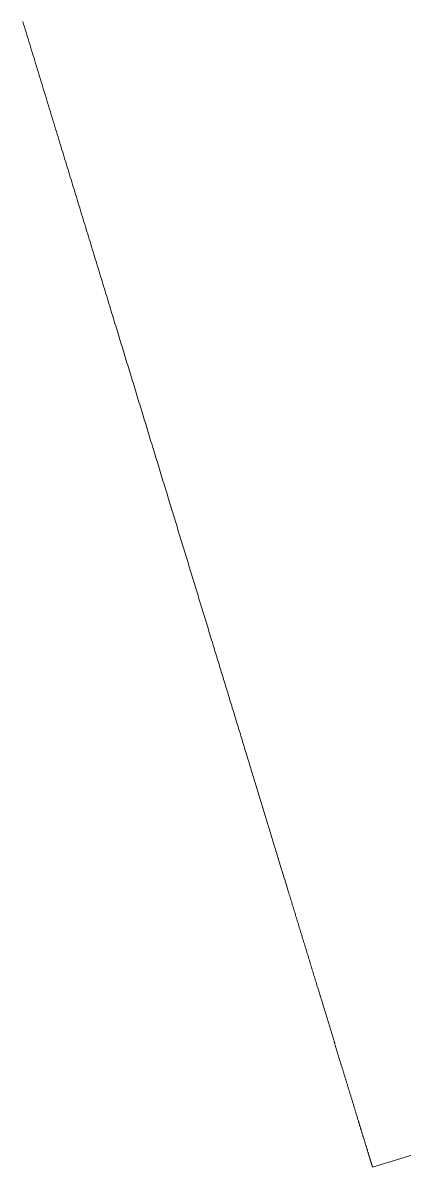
# Model space of a CAD drawing. Header units: millimetres. Extents: x 27525 to 1347740, y 16401 to 59429.
# Drawn here: x 648577.3 to 648597.5, y 35912.6 to 35973.2 of the extents above; entities that cross this region are included whole.
import ezdxf

# ---------------------------------------------------------------- set-up
doc = ezdxf.new("R2010")
doc.units = ezdxf.units.MM
doc.layers.add('Mobiliário', color=151, linetype='Continuous', lineweight=9, plot=False)

msp = doc.modelspace()

# ---------------------------------------------------------------- linework, layer by layer
at = {"layer": 'Mobiliário'}
for p, q in [((648595.848, 35912.636), (649373.54, 36150.282)), ((648577.324, 35973.256), (648577.367, 35973.117)), ((648577.367, 35973.117), (648577.409, 35972.978)), ((648577.409, 35972.978), (648577.451, 35972.84)), ((648577.451, 35972.84), (648577.494, 35972.701)), ((648577.494, 35972.701), (648577.536, 35972.562)), ((648577.536, 35972.562), (648577.578, 35972.423)), ((648577.578, 35972.423), (648577.621, 35972.285)), ((648577.621, 35972.285), (648577.663, 35972.146)), ((648577.663, 35972.146), (648577.706, 35972.007)), ((648577.706, 35972.007), (648577.748, 35971.869)), ((648577.748, 35971.869), (648577.79, 35971.73)), ((648577.79, 35971.73), (648577.833, 35971.591)), ((648577.833, 35971.591), (648577.875, 35971.452)), ((648577.875, 35971.452), (648577.918, 35971.314)), ((648577.918, 35971.314), (648577.96, 35971.175)), ((648577.96, 35971.175), (648578.002, 35971.036)), ((648578.002, 35971.036), (648578.045, 35970.898)), ((648578.045, 35970.898), (648578.087, 35970.759)), ((648578.087, 35970.759), (648578.13, 35970.62)), ((648578.13, 35970.62), (648578.172, 35970.481)), ((648578.172, 35970.481), (648578.214, 35970.343)), ((648578.214, 35970.343), (648578.257, 35970.204)), ((648578.257, 35970.204), (648578.299, 35970.065)), ((648578.299, 35970.065), (648578.341, 35969.927)), ((648578.341, 35969.927), (648578.384, 35969.788)), ((648578.384, 35969.788), (648578.426, 35969.649)), ((648578.426, 35969.649), (648578.469, 35969.51)), ((648578.469, 35969.51), (648578.511, 35969.372)), ((648578.511, 35969.372), (648578.553, 35969.233)), ((648578.553, 35969.233), (648578.596, 35969.094)), ((648578.596, 35969.094), (648578.638, 35968.956)), ((648578.638, 35968.956), (648578.681, 35968.817)), ((648578.681, 35968.817), (648578.723, 35968.678)), ((648578.723, 35968.678), (648578.765, 35968.539)), ((648578.765, 35968.539), (648578.808, 35968.401)), ((648578.808, 35968.401), (648578.85, 35968.262)), ((648578.85, 35968.262), (648578.893, 35968.123)), ((648578.893, 35968.123), (648578.935, 35967.985)), ((648578.935, 35967.985), (648578.977, 35967.846)), ((648578.977, 35967.846), (648579.02, 35967.707)), ((648579.02, 35967.707), (648579.062, 35967.568)), ((648579.062, 35967.568), (648579.104, 35967.43)), ((648579.104, 35967.43), (648579.147, 35967.291)), ((648579.147, 35967.291), (648579.189, 35967.152)), ((648579.189, 35967.152), (648579.232, 35967.014)), ((648579.232, 35967.014), (648579.274, 35966.875)), ((648579.274, 35966.875), (648579.316, 35966.738)), ((648579.316, 35966.738), (648579.356, 35966.607)), ((648579.356, 35966.607), (648579.396, 35966.475)), ((648579.396, 35966.475), (648579.436, 35966.344)), ((648579.436, 35966.344), (648579.476, 35966.213)), ((648579.476, 35966.213), (648579.517, 35966.081)), ((648579.517, 35966.081), (648579.557, 35965.95)), ((648579.557, 35965.95), (648579.597, 35965.818)), ((648579.597, 35965.818), (648579.637, 35965.687)), ((648579.637, 35965.687), (648579.677, 35965.556)), ((648579.677, 35965.556), (648579.717, 35965.424)), ((648579.717, 35965.424), (648579.757, 35965.293)), ((648579.757, 35965.293), (648579.798, 35965.161)), ((648579.798, 35965.161), (648579.838, 35965.03)), ((648579.838, 35965.03), (648579.878, 35964.899)), ((648579.878, 35964.899), (648579.918, 35964.767)), ((648579.918, 35964.767), (648579.958, 35964.636)), ((648579.958, 35964.636), (648579.998, 35964.504)), ((648579.998, 35964.504), (648580.039, 35964.373)), ((648580.039, 35964.373), (648580.079, 35964.241)), ((648580.079, 35964.241), (648580.119, 35964.11)), ((648580.119, 35964.11), (648580.159, 35963.979)), ((648580.159, 35963.979), (648580.199, 35963.847)), ((648580.199, 35963.847), (648580.239, 35963.716)), ((648580.239, 35963.716), (648580.279, 35963.584)), ((648580.279, 35963.584), (648580.32, 35963.453)), ((648580.32, 35963.453), (648580.36, 35963.322)), ((648580.36, 35963.322), (648580.4, 35963.19)), ((648580.4, 35963.19), (648580.44, 35963.059)), ((648580.44, 35963.059), (648580.48, 35962.927)), ((648580.48, 35962.927), (648580.52, 35962.796)), ((648580.52, 35962.796), (648580.561, 35962.665)), ((648580.561, 35962.665), (648580.601, 35962.533)), ((648580.601, 35962.533), (648580.641, 35962.402)), ((648580.641, 35962.402), (648580.681, 35962.27)), ((648580.681, 35962.27), (648580.721, 35962.139)), ((648580.721, 35962.139), (648580.761, 35962.008)), ((648580.761, 35962.008), (648580.802, 35961.876)), ((648580.802, 35961.876), (648580.842, 35961.745)), ((648580.842, 35961.745), (648580.882, 35961.613)), ((648580.882, 35961.613), (648580.922, 35961.482)), ((648580.922, 35961.482), (648580.962, 35961.35)), ((648580.962, 35961.35), (648581.002, 35961.219)), ((648581.002, 35961.219), (648581.042, 35961.088)), ((648581.042, 35961.088), (648581.083, 35960.956)), ((648581.083, 35960.956), (648581.123, 35960.825)), ((648581.123, 35960.825), (648581.163, 35960.693)), ((648581.163, 35960.693), (648581.203, 35960.562)), ((648581.203, 35960.562), (648581.243, 35960.431)), ((648581.243, 35960.431), (648581.283, 35960.299)), ((648581.283, 35960.299), (648581.324, 35960.168)), ((648581.324, 35960.168), (648581.364, 35960.036)), ((648581.364, 35960.036), (648581.404, 35959.905)), ((648581.404, 35959.905), (648581.444, 35959.774)), ((648581.444, 35959.774), (648581.484, 35959.642)), ((648581.484, 35959.642), (648581.524, 35959.511)), ((648581.524, 35959.511), (648581.564, 35959.379)), ((648581.564, 35959.379), (648581.605, 35959.248)), ((648581.605, 35959.248), (648581.645, 35959.117)), ((648581.645, 35959.117), (648581.685, 35958.985)), ((648581.685, 35958.985), (648581.725, 35958.854)), ((648581.725, 35958.854), (648581.765, 35958.722)), ((648581.765, 35958.722), (648581.805, 35958.591)), ((648581.805, 35958.591), (648581.846, 35958.459)), ((648581.846, 35958.459), (648581.886, 35958.328)), ((648581.886, 35958.328), (648581.926, 35958.197)), ((648581.926, 35958.197), (648581.966, 35958.065)), ((648581.966, 35958.065), (648582.006, 35957.934)), ((648582.006, 35957.934), (648582.046, 35957.802)), ((648582.046, 35957.802), (648582.087, 35957.671)), ((648582.087, 35957.671), (648582.127, 35957.54)), ((648582.127, 35957.54), (648582.167, 35957.408)), ((648582.167, 35957.408), (648582.205, 35957.284)), ((648582.205, 35957.284), (648582.242, 35957.162)), ((648582.242, 35957.162), (648582.279, 35957.04)), ((648582.279, 35957.04), (648582.317, 35956.917)), ((648582.317, 35956.917), (648582.354, 35956.795)), ((648582.354, 35956.795), (648582.392, 35956.672)), ((648582.392, 35956.672), (648582.429, 35956.55)), ((648582.429, 35956.55), (648582.467, 35956.427)), ((648582.467, 35956.427), (648582.504, 35956.305)), ((648582.504, 35956.305), (648582.541, 35956.182)), ((648582.541, 35956.182), (648582.579, 35956.06)), ((648582.579, 35956.06), (648582.616, 35955.938)), ((648582.616, 35955.938), (648582.654, 35955.815)), ((648582.654, 35955.815), (648582.691, 35955.693)), ((648582.691, 35955.693), (648582.728, 35955.57)), ((648582.728, 35955.57), (648582.766, 35955.448)), ((648582.766, 35955.448), (648582.803, 35955.325)), ((648582.803, 35955.325), (648582.841, 35955.203)), ((648582.841, 35955.203), (648582.878, 35955.08)), ((648582.878, 35955.08), (648582.916, 35954.958)), ((648582.916, 35954.958), (648582.953, 35954.835)), ((648582.953, 35954.835), (648582.99, 35954.713)), ((648582.99, 35954.713), (648583.028, 35954.591)), ((648583.028, 35954.591), (648583.065, 35954.468)), ((648583.065, 35954.468), (648583.103, 35954.346)), ((648583.103, 35954.346), (648583.14, 35954.223)), ((648583.14, 35954.223), (648583.178, 35954.101)), ((648583.178, 35954.101), (648583.215, 35953.978)), ((648583.215, 35953.978), (648583.252, 35953.856)), ((648583.252, 35953.856), (648583.29, 35953.733)), ((648583.29, 35953.733), (648583.327, 35953.611)), ((648583.327, 35953.611), (648583.365, 35953.488)), ((648583.365, 35953.488), (648583.402, 35953.366)), ((648583.402, 35953.366), (648583.439, 35953.244)), ((648583.439, 35953.244), (648583.477, 35953.121)), ((648583.477, 35953.121), (648583.514, 35952.999)), ((648583.514, 35952.999), (648583.552, 35952.876)), ((648583.552, 35952.876), (648583.589, 35952.754)), ((648583.589, 35952.754), (648583.627, 35952.631)), ((648583.627, 35952.631), (648583.664, 35952.509)), ((648583.664, 35952.509), (648583.701, 35952.386)), ((648583.701, 35952.386), (648583.739, 35952.264)), ((648583.739, 35952.264), (648583.776, 35952.142)), ((648583.776, 35952.142), (648583.814, 35952.019)), ((648583.814, 35952.019), (648583.851, 35951.897)), ((648583.851, 35951.897), (648583.888, 35951.774)), ((648583.888, 35951.774), (648583.926, 35951.652)), ((648583.926, 35951.652), (648583.963, 35951.529)), ((648583.963, 35951.529), (648584.001, 35951.407)), ((648584.001, 35951.407), (648584.038, 35951.284)), ((648584.038, 35951.284), (648584.076, 35951.162)), ((648584.076, 35951.162), (648584.113, 35951.039)), ((648584.113, 35951.039), (648584.15, 35950.917)), ((648584.15, 35950.917), (648584.188, 35950.795)), ((648584.188, 35950.795), (648584.225, 35950.672)), ((648584.225, 35950.672), (648584.263, 35950.55)), ((648584.263, 35950.55), (648584.3, 35950.427)), ((648584.3, 35950.427), (648584.337, 35950.305)), ((648584.337, 35950.305), (648584.375, 35950.182)), ((648584.375, 35950.182), (648584.412, 35950.06)), ((648584.412, 35950.06), (648584.45, 35949.937)), ((648584.45, 35949.937), (648584.487, 35949.815)), ((648584.487, 35949.815), (648584.525, 35949.692)), ((648584.525, 35949.692), (648584.562, 35949.57)), ((648584.562, 35949.57), (648584.599, 35949.448)), ((648584.599, 35949.448), (648584.637, 35949.325)), ((648584.637, 35949.325), (648584.674, 35949.203)), ((648584.674, 35949.203), (648584.712, 35949.08)), ((648584.712, 35949.08), (648584.749, 35948.958)), ((648584.749, 35948.958), (648584.787, 35948.835)), ((648584.787, 35948.835), (648584.824, 35948.713)), ((648584.824, 35948.713), (648584.86, 35948.595)), ((648584.86, 35948.595), (648584.894, 35948.483)), ((648584.894, 35948.483), (648584.928, 35948.371)), ((648584.928, 35948.371), (648584.963, 35948.259)), ((648584.963, 35948.259), (648584.997, 35948.147)), ((648584.997, 35948.147), (648585.031, 35948.035)), ((648585.031, 35948.035), (648585.065, 35947.923)), ((648585.065, 35947.923), (648585.099, 35947.811)), ((648585.099, 35947.811), (648585.134, 35947.699)), ((648585.134, 35947.699), (648585.168, 35947.587)), ((648585.168, 35947.587), (648585.202, 35947.475)), ((648585.202, 35947.475), (648585.236, 35947.363)), ((648585.236, 35947.363), (648585.27, 35947.251)), ((648585.27, 35947.251), (648585.305, 35947.14)), ((648585.305, 35947.14), (648585.339, 35947.028)), ((648585.339, 35947.028), (648585.373, 35946.916)), ((648585.373, 35946.916), (648585.407, 35946.804)), ((648585.407, 35946.804), (648585.442, 35946.692)), ((648585.442, 35946.692), (648585.476, 35946.58)), ((648585.476, 35946.58), (648585.51, 35946.468)), ((648585.51, 35946.468), (648585.544, 35946.356)), ((648585.544, 35946.356), (648585.578, 35946.244)), ((648585.578, 35946.244), (648585.613, 35946.132)), ((648585.613, 35946.132), (648585.647, 35946.02)), ((648585.647, 35946.02), (648585.681, 35945.908)), ((648585.681, 35945.908), (648585.715, 35945.796)), ((648585.715, 35945.796), (648585.749, 35945.684)), ((648585.749, 35945.684), (648585.784, 35945.572)), ((648585.784, 35945.572), (648585.818, 35945.46)), ((648585.818, 35945.46), (648585.852, 35945.348)), ((648585.852, 35945.348), (648585.886, 35945.236)), ((648585.886, 35945.236), (648585.92, 35945.124)), ((648585.92, 35945.124), (648585.955, 35945.012)), ((648585.955, 35945.012), (648585.989, 35944.9)), ((648585.989, 35944.9), (648586.023, 35944.789)), ((648586.023, 35944.789), (648586.057, 35944.677)), ((648586.057, 35944.677), (648586.092, 35944.565)), ((648586.092, 35944.565), (648586.126, 35944.453)), ((648586.126, 35944.453), (648586.16, 35944.341)), ((648586.16, 35944.341), (648586.194, 35944.229)), ((648586.194, 35944.229), (648586.228, 35944.117)), ((648586.228, 35944.117), (648586.263, 35944.005)), ((648586.263, 35944.005), (648586.297, 35943.893)), ((648586.297, 35943.893), (648586.331, 35943.781)), ((648586.331, 35943.781), (648586.365, 35943.669)), ((648586.365, 35943.669), (648586.399, 35943.557)), ((648586.399, 35943.557), (648586.434, 35943.445)), ((648586.434, 35943.445), (648586.468, 35943.333)), ((648586.468, 35943.333), (648586.502, 35943.221)), ((648586.502, 35943.221), (648586.536, 35943.109)), ((648586.536, 35943.109), (648586.57, 35942.997)), ((648586.57, 35942.997), (648586.605, 35942.885)), ((648586.605, 35942.885), (648586.639, 35942.773)), ((648586.639, 35942.773), (648586.673, 35942.661)), ((648586.673, 35942.661), (648586.707, 35942.549)), ((648586.707, 35942.549), (648586.742, 35942.437)), ((648586.742, 35942.437), (648586.776, 35942.326)), ((648586.776, 35942.326), (648586.81, 35942.214)), ((648586.81, 35942.214), (648586.844, 35942.102)), ((648586.844, 35942.102), (648586.878, 35941.99)), ((648586.878, 35941.99), (648586.913, 35941.878)), ((648586.913, 35941.878), (648586.947, 35941.766)), ((648586.947, 35941.766), (648586.981, 35941.654)), ((648586.981, 35941.654), (648587.015, 35941.542)), ((648587.015, 35941.542), (648587.049, 35941.43)), ((648587.049, 35941.43), (648587.084, 35941.318)), ((648587.084, 35941.318), (648587.118, 35941.206)), ((648587.118, 35941.206), (648587.152, 35941.094)), ((648587.152, 35941.094), (648587.186, 35940.982)), ((648587.186, 35940.982), (648587.221, 35940.87)), ((648587.221, 35940.87), (648587.255, 35940.758)), ((648587.255, 35940.758), (648587.289, 35940.646)), ((648587.289, 35940.646), (648587.319, 35940.546)), ((648587.319, 35940.546), (648587.35, 35940.446)), ((648587.35, 35940.446), (648587.381, 35940.346)), ((648587.381, 35940.346), (648587.411, 35940.246)), ((648587.411, 35940.246), (648587.442, 35940.146)), ((648587.442, 35940.146), (648587.472, 35940.046)), ((648587.472, 35940.046), (648587.503, 35939.946)), ((648587.503, 35939.946), (648587.534, 35939.846)), ((648587.534, 35939.846), (648587.564, 35939.746)), ((648587.564, 35939.746), (648587.595, 35939.646)), ((648587.595, 35939.646), (648587.625, 35939.546)), ((648587.625, 35939.546), (648587.656, 35939.446)), ((648587.656, 35939.446), (648587.686, 35939.346)), ((648587.686, 35939.346), (648587.717, 35939.246)), ((648587.717, 35939.246), (648587.748, 35939.146)), ((648587.748, 35939.146), (648587.778, 35939.045)), ((648587.778, 35939.045), (648587.809, 35938.945)), ((648587.809, 35938.945), (648587.839, 35938.845)), ((648587.839, 35938.845), (648587.87, 35938.745)), ((648587.87, 35938.745), (648587.9, 35938.645)), ((648587.9, 35938.645), (648587.931, 35938.545)), ((648587.931, 35938.545), (648587.962, 35938.445)), ((648587.962, 35938.445), (648587.992, 35938.345)), ((648587.992, 35938.345), (648588.023, 35938.245)), ((648588.023, 35938.245), (648588.053, 35938.145)), ((648588.053, 35938.145), (648588.084, 35938.045)), ((648588.084, 35938.045), (648588.114, 35937.945)), ((648588.114, 35937.945), (648588.145, 35937.845)), ((648588.145, 35937.845), (648588.176, 35937.745)), ((648588.176, 35937.745), (648588.206, 35937.645)), ((648588.206, 35937.645), (648588.237, 35937.545)), ((648588.237, 35937.545), (648588.267, 35937.445)), ((648588.267, 35937.445), (648588.298, 35937.345)), ((648588.298, 35937.345), (648588.328, 35937.245)), ((648588.328, 35937.245), (648588.359, 35937.145)), ((648588.359, 35937.145), (648588.39, 35937.045)), ((648588.39, 35937.045), (648588.42, 35936.944)), ((648588.42, 35936.944), (648588.451, 35936.844)), ((648588.451, 35936.844), (648588.481, 35936.744)), ((648588.481, 35936.744), (648588.512, 35936.644)), ((648588.512, 35936.644), (648588.542, 35936.544)), ((648588.542, 35936.544), (648588.573, 35936.444)), ((648588.573, 35936.444), (648588.604, 35936.344)), ((648588.604, 35936.344), (648588.634, 35936.244)), ((648588.634, 35936.244), (648588.665, 35936.144)), ((648588.665, 35936.144), (648588.695, 35936.044)), ((648588.695, 35936.044), (648588.726, 35935.944)), ((648588.726, 35935.944), (648588.756, 35935.844)), ((648588.756, 35935.844), (648588.787, 35935.744)), ((648588.787, 35935.744), (648588.818, 35935.644)), ((648588.818, 35935.644), (648588.848, 35935.544)), ((648588.848, 35935.544), (648588.879, 35935.444)), ((648588.879, 35935.444), (648588.909, 35935.344)), ((648588.909, 35935.344), (648588.94, 35935.244)), ((648588.94, 35935.244), (648588.97, 35935.144)), ((648588.97, 35935.144), (648589.001, 35935.044)), ((648589.001, 35935.044), (648589.032, 35934.944)), ((648589.032, 35934.944), (648589.062, 35934.843)), ((648589.062, 35934.843), (648589.093, 35934.743)), ((648589.093, 35934.743), (648589.123, 35934.643)), ((648589.123, 35934.643), (648589.154, 35934.543)), ((648589.154, 35934.543), (648589.184, 35934.443)), ((648589.184, 35934.443), (648589.215, 35934.343)), ((648589.215, 35934.343), (648589.246, 35934.243)), ((648589.246, 35934.243), (648589.276, 35934.143)), ((648589.276, 35934.143), (648589.307, 35934.043)), ((648589.307, 35934.043), (648589.337, 35933.943)), ((648589.337, 35933.943), (648589.368, 35933.843)), ((648589.368, 35933.843), (648589.398, 35933.743)), ((648589.398, 35933.743), (648589.429, 35933.643)), ((648589.429, 35933.643), (648589.46, 35933.543)), ((648589.46, 35933.543), (648589.488, 35933.45)), ((648589.488, 35933.45), (648589.514, 35933.363)), ((648589.514, 35933.363), (648589.541, 35933.277)), ((648589.541, 35933.277), (648589.567, 35933.19)), ((648589.567, 35933.19), (648589.594, 35933.103)), ((648589.594, 35933.103), (648589.621, 35933.016)), ((648589.621, 35933.016), (648589.647, 35932.929)), ((648589.647, 35932.929), (648589.674, 35932.842)), ((648589.674, 35932.842), (648589.7, 35932.755)), ((648589.7, 35932.755), (648589.727, 35932.668)), ((648589.727, 35932.668), (648589.753, 35932.581)), ((648589.753, 35932.581), (648589.78, 35932.495)), ((648589.78, 35932.495), (648589.806, 35932.408)), ((648589.806, 35932.408), (648589.833, 35932.321)), ((648589.833, 35932.321), (648589.86, 35932.234)), ((648589.86, 35932.234), (648589.886, 35932.147)), ((648589.886, 35932.147), (648589.913, 35932.06)), ((648589.913, 35932.06), (648589.939, 35931.973)), ((648589.939, 35931.973), (648589.966, 35931.886)), ((648589.966, 35931.886), (648589.992, 35931.8)), ((648589.992, 35931.8), (648590.019, 35931.713)), ((648590.019, 35931.713), (648590.045, 35931.626)), ((648590.045, 35931.626), (648590.072, 35931.539)), ((648590.072, 35931.539), (648590.098, 35931.452)), ((648590.098, 35931.452), (648590.125, 35931.365)), ((648590.125, 35931.365), (648590.152, 35931.278)), ((648590.152, 35931.278), (648590.178, 35931.191)), ((648590.178, 35931.191), (648590.205, 35931.104)), ((648590.205, 35931.104), (648590.231, 35931.018)), ((648590.231, 35931.018), (648590.258, 35930.931)), ((648590.258, 35930.931), (648590.284, 35930.844)), ((648590.284, 35930.844), (648590.311, 35930.757)), ((648590.311, 35930.757), (648590.337, 35930.67)), ((648590.337, 35930.67), (648590.364, 35930.583)), ((648590.364, 35930.583), (648590.391, 35930.496)), ((648590.391, 35930.496), (648590.417, 35930.409)), ((648590.417, 35930.409), (648590.444, 35930.323)), ((648590.444, 35930.323), (648590.47, 35930.236)), ((648590.47, 35930.236), (648590.497, 35930.149)), ((648590.497, 35930.149), (648590.523, 35930.062)), ((648590.523, 35930.062), (648590.55, 35929.975)), ((648590.55, 35929.975), (648590.576, 35929.888)), ((648590.576, 35929.888), (648590.603, 35929.801)), ((648590.603, 35929.801), (648590.629, 35929.714)), ((648590.629, 35929.714), (648590.656, 35929.627)), ((648590.656, 35929.627), (648590.683, 35929.541)), ((648590.683, 35929.541), (648590.709, 35929.454)), ((648590.709, 35929.454), (648590.736, 35929.367)), ((648590.736, 35929.367), (648590.762, 35929.28)), ((648590.762, 35929.28), (648590.789, 35929.193)), ((648590.789, 35929.193), (648590.815, 35929.106)), ((648590.815, 35929.106), (648590.842, 35929.019)), ((648590.842, 35929.019), (648590.868, 35928.932)), ((648590.868, 35928.932), (648590.895, 35928.845)), ((648590.895, 35928.845), (648590.922, 35928.759)), ((648590.922, 35928.759), (648590.948, 35928.672)), ((648590.948, 35928.672), (648590.975, 35928.585)), ((648590.975, 35928.585), (648591.001, 35928.498)), ((648591.001, 35928.498), (648591.028, 35928.411)), ((648591.028, 35928.411), (648591.054, 35928.324)), ((648591.054, 35928.324), (648591.081, 35928.237)), ((648591.081, 35928.237), (648591.107, 35928.15)), ((648591.107, 35928.15), (648591.134, 35928.064)), ((648591.134, 35928.064), (648591.16, 35927.977)), ((648591.16, 35927.977), (648591.187, 35927.89)), ((648591.187, 35927.89), (648591.214, 35927.803)), ((648591.214, 35927.803), (648591.24, 35927.716)), ((648591.24, 35927.716), (648591.267, 35927.629)), ((648591.267, 35927.629), (648591.293, 35927.542)), ((648591.293, 35927.542), (648591.32, 35927.455)), ((648591.32, 35927.455), (648591.346, 35927.368)), ((648591.346, 35927.368), (648591.372, 35927.284)), ((648591.372, 35927.284), (648591.394, 35927.211)), ((648591.394, 35927.211), (648591.417, 35927.138)), ((648591.417, 35927.138), (648591.439, 35927.066)), ((648591.439, 35927.066), (648591.461, 35926.993)), ((648591.461, 35926.993), (648591.483, 35926.92)), ((648591.483, 35926.92), (648591.505, 35926.848)), ((648591.505, 35926.848), (648591.528, 35926.775)), ((648591.528, 35926.775), (648591.55, 35926.703)), ((648591.55, 35926.703), (648591.572, 35926.63)), ((648591.572, 35926.63), (648591.594, 35926.557)), ((648591.594, 35926.557), (648591.616, 35926.485)), ((648591.616, 35926.485), (648591.639, 35926.412)), ((648591.639, 35926.412), (648591.661, 35926.339)), ((648591.661, 35926.339), (648591.683, 35926.267)), ((648591.683, 35926.267), (648591.705, 35926.194)), ((648591.705, 35926.194), (648591.727, 35926.122)), ((648591.727, 35926.122), (648591.75, 35926.049)), ((648591.75, 35926.049), (648591.772, 35925.976)), ((648591.772, 35925.976), (648591.794, 35925.904)), ((648591.794, 35925.904), (648591.816, 35925.831)), ((648591.816, 35925.831), (648591.838, 35925.758)), ((648591.838, 35925.758), (648591.861, 35925.686)), ((648591.861, 35925.686), (648591.883, 35925.613)), ((648591.883, 35925.613), (648591.905, 35925.541)), ((648591.905, 35925.541), (648591.927, 35925.468)), ((648591.927, 35925.468), (648591.949, 35925.395)), ((648591.949, 35925.395), (648591.971, 35925.323)), ((648591.971, 35925.323), (648591.994, 35925.25)), ((648591.994, 35925.25), (648592.016, 35925.177)), ((648592.016, 35925.177), (648592.038, 35925.105)), ((648592.038, 35925.105), (648592.06, 35925.032)), ((648592.06, 35925.032), (648592.082, 35924.96)), ((648592.082, 35924.96), (648592.105, 35924.887)), ((648592.105, 35924.887), (648592.127, 35924.814)), ((648592.127, 35924.814), (648592.149, 35924.742)), ((648592.149, 35924.742), (648592.171, 35924.669)), ((648592.171, 35924.669), (648592.193, 35924.596)), ((648592.193, 35924.596), (648592.216, 35924.524)), ((648592.216, 35924.524), (648592.238, 35924.451)), ((648592.238, 35924.451), (648592.26, 35924.379)), ((648592.26, 35924.379), (648592.282, 35924.306)), ((648592.282, 35924.306), (648592.304, 35924.233)), ((648592.304, 35924.233), (648592.327, 35924.161)), ((648592.327, 35924.161), (648592.349, 35924.088)), ((648592.349, 35924.088), (648592.371, 35924.015)), ((648592.371, 35924.015), (648592.393, 35923.943)), ((648592.393, 35923.943), (648592.415, 35923.87)), ((648592.415, 35923.87), (648592.438, 35923.798)), ((648592.438, 35923.798), (648592.46, 35923.725)), ((648592.46, 35923.725), (648592.482, 35923.652)), ((648592.482, 35923.652), (648592.504, 35923.58)), ((648592.504, 35923.58), (648592.526, 35923.507)), ((648592.526, 35923.507), (648592.549, 35923.434)), ((648592.549, 35923.434), (648592.571, 35923.362)), ((648592.571, 35923.362), (648592.593, 35923.289)), ((648592.593, 35923.289), (648592.615, 35923.216)), ((648592.615, 35923.216), (648592.637, 35923.144)), ((648592.637, 35923.144), (648592.659, 35923.071)), ((648592.659, 35923.071), (648592.682, 35922.999)), ((648592.682, 35922.999), (648592.704, 35922.926)), ((648592.704, 35922.926), (648592.726, 35922.853)), ((648592.726, 35922.853), (648592.748, 35922.781)), ((648592.748, 35922.781), (648592.77, 35922.708)), ((648592.77, 35922.708), (648592.793, 35922.635)), ((648592.793, 35922.635), (648592.815, 35922.563)), ((648592.815, 35922.563), (648592.837, 35922.49)), ((648592.837, 35922.49), (648592.859, 35922.418)), ((648592.859, 35922.418), (648592.881, 35922.345)), ((648592.881, 35922.345), (648592.904, 35922.272)), ((648592.904, 35922.272), (648592.926, 35922.2)), ((648592.926, 35922.2), (648592.948, 35922.127)), ((648592.948, 35922.127), (648592.967, 35922.065)), ((648592.967, 35922.065), (648592.984, 35922.008)), ((648592.984, 35922.008), (648593.002, 35921.95)), ((648593.002, 35921.95), (648593.02, 35921.893)), ((648593.02, 35921.893), (648593.037, 35921.835)), ((648593.037, 35921.835), (648593.055, 35921.778)), ((648593.055, 35921.778), (648593.072, 35921.721)), ((648593.072, 35921.721), (648593.09, 35921.663)), ((648593.09, 35921.663), (648593.107, 35921.606)), ((648593.107, 35921.606), (648593.125, 35921.548)), ((648593.125, 35921.548), (648593.142, 35921.491)), ((648593.142, 35921.491), (648593.16, 35921.433)), ((648593.16, 35921.433), (648593.178, 35921.376)), ((648593.178, 35921.376), (648593.195, 35921.318)), ((648593.195, 35921.318), (648593.213, 35921.261)), ((648593.213, 35921.261), (648593.23, 35921.203)), ((648593.23, 35921.203), (648593.248, 35921.146)), ((648593.248, 35921.146), (648593.265, 35921.089)), ((648593.265, 35921.089), (648593.283, 35921.031)), ((648593.283, 35921.031), (648593.3, 35920.974)), ((648593.3, 35920.974), (648593.318, 35920.916)), ((648593.318, 35920.916), (648593.336, 35920.859)), ((648593.336, 35920.859), (648593.353, 35920.801)), ((648593.353, 35920.801), (648593.371, 35920.744)), ((648593.371, 35920.744), (648593.388, 35920.686)), ((648593.388, 35920.686), (648593.406, 35920.629)), ((648593.406, 35920.629), (648593.423, 35920.571)), ((648593.423, 35920.571), (648593.441, 35920.514)), ((648593.441, 35920.514), (648593.458, 35920.456)), ((648593.458, 35920.456), (648593.476, 35920.399)), ((648593.476, 35920.399), (648593.494, 35920.342)), ((648593.494, 35920.342), (648593.511, 35920.284)), ((648593.511, 35920.284), (648593.529, 35920.227)), ((648593.529, 35920.227), (648593.546, 35920.169)), ((648593.546, 35920.169), (648593.564, 35920.112)), ((648593.564, 35920.112), (648593.581, 35920.054)), ((648593.581, 35920.054), (648593.599, 35919.997)), ((648593.599, 35919.997), (648593.617, 35919.939)), ((648593.617, 35919.939), (648593.634, 35919.882)), ((648593.634, 35919.882), (648593.652, 35919.824)), ((648593.652, 35919.824), (648593.669, 35919.767)), ((648593.669, 35919.767), (648593.687, 35919.71)), ((648593.687, 35919.71), (648593.704, 35919.652)), ((648593.704, 35919.652), (648593.722, 35919.595)), ((648593.722, 35919.595), (648593.739, 35919.537)), ((648593.739, 35919.537), (648593.757, 35919.48)), ((648593.757, 35919.48), (648593.775, 35919.422)), ((648593.775, 35919.422), (648593.792, 35919.365)), ((648593.792, 35919.365), (648593.81, 35919.307)), ((648593.81, 35919.307), (648593.827, 35919.25)), ((648593.827, 35919.25), (648593.845, 35919.192)), ((648593.845, 35919.192), (648593.862, 35919.135)), ((648593.862, 35919.135), (648593.88, 35919.078)), ((648593.88, 35919.078), (648593.897, 35919.02)), ((648593.897, 35919.02), (648593.915, 35918.963)), ((648593.915, 35918.963), (648593.933, 35918.905)), ((648593.933, 35918.905), (648593.95, 35918.848)), ((648593.95, 35918.848), (648593.968, 35918.79)), ((648593.968, 35918.79), (648593.985, 35918.733)), ((648593.985, 35918.733), (648594.003, 35918.675)), ((648594.003, 35918.675), (648594.02, 35918.618)), ((648594.02, 35918.618), (648594.038, 35918.56)), ((648594.038, 35918.56), (648594.055, 35918.503)), ((648594.055, 35918.503), (648594.073, 35918.445)), ((648594.073, 35918.445), (648594.091, 35918.388)), ((648594.091, 35918.388), (648594.108, 35918.331)), ((648594.108, 35918.331), (648594.126, 35918.273)), ((648594.126, 35918.273), (648594.143, 35918.216)), ((648594.143, 35918.216), (648594.161, 35918.158)), ((648594.161, 35918.158), (648594.178, 35918.101)), ((648594.178, 35918.101), (648594.196, 35918.043)), ((648594.196, 35918.043), (648594.212, 35917.99)), ((648594.212, 35917.99), (648594.225, 35917.949)), ((648594.225, 35917.949), (648594.237, 35917.907)), ((648594.237, 35917.907), (648594.25, 35917.866)), ((648594.25, 35917.866), (648594.263, 35917.824)), ((648594.263, 35917.824), (648594.276, 35917.783)), ((648594.276, 35917.783), (648594.288, 35917.741)), ((648594.288, 35917.741), (648594.301, 35917.699)), ((648594.301, 35917.699), (648594.314, 35917.658)), ((648594.314, 35917.658), (648594.326, 35917.616)), ((648594.326, 35917.616), (648594.339, 35917.575)), ((648594.339, 35917.575), (648594.352, 35917.533)), ((648594.352, 35917.533), (648594.365, 35917.492)), ((648594.365, 35917.492), (648594.377, 35917.45)), ((648594.377, 35917.45), (648594.39, 35917.408)), ((648594.39, 35917.408), (648594.403, 35917.367)), ((648594.403, 35917.367), (648594.415, 35917.325)), ((648594.415, 35917.325), (648594.428, 35917.284)), ((648594.428, 35917.284), (648594.441, 35917.242)), ((648594.441, 35917.242), (648594.453, 35917.201)), ((648594.453, 35917.201), (648594.466, 35917.159)), ((648594.466, 35917.159), (648594.479, 35917.117)), ((648594.479, 35917.117), (648594.492, 35917.076)), ((648594.492, 35917.076), (648594.504, 35917.034)), ((648594.504, 35917.034), (648594.517, 35916.993)), ((648594.517, 35916.993), (648594.53, 35916.951)), ((648594.53, 35916.951), (648594.542, 35916.91)), ((648594.542, 35916.91), (648594.555, 35916.868)), ((648594.555, 35916.868), (648594.568, 35916.827)), ((648594.568, 35916.827), (648594.58, 35916.785)), ((648594.58, 35916.785), (648594.593, 35916.743)), ((648594.593, 35916.743), (648594.606, 35916.702)), ((648594.606, 35916.702), (648594.619, 35916.66)), ((648594.619, 35916.66), (648594.631, 35916.619)), ((648594.631, 35916.619), (648594.644, 35916.577)), ((648594.644, 35916.577), (648594.657, 35916.536)), ((648594.657, 35916.536), (648594.669, 35916.494)), ((648594.669, 35916.494), (648594.682, 35916.452)), ((648594.682, 35916.452), (648594.695, 35916.411)), ((648594.695, 35916.411), (648594.707, 35916.369)), ((648594.707, 35916.369), (648594.72, 35916.328)), ((648594.72, 35916.328), (648594.733, 35916.286)), ((648594.733, 35916.286), (648594.746, 35916.245)), ((648594.746, 35916.245), (648594.758, 35916.203)), ((648594.758, 35916.203), (648594.771, 35916.161)), ((648594.771, 35916.161), (648594.784, 35916.12)), ((648594.784, 35916.12), (648594.796, 35916.078)), ((648594.796, 35916.078), (648594.809, 35916.037)), ((648594.809, 35916.037), (648594.822, 35915.995)), ((648594.822, 35915.995), (648594.834, 35915.954)), ((648594.834, 35915.954), (648594.847, 35915.912)), ((648594.847, 35915.912), (648594.86, 35915.871)), ((648594.86, 35915.871), (648594.873, 35915.829)), ((648594.873, 35915.829), (648594.885, 35915.787)), ((648594.885, 35915.787), (648594.898, 35915.746)), ((648594.898, 35915.746), (648594.911, 35915.704)), ((648594.911, 35915.704), (648594.923, 35915.663)), ((648594.923, 35915.663), (648594.936, 35915.621)), ((648594.936, 35915.621), (648594.949, 35915.58)), ((648594.949, 35915.58), (648594.961, 35915.538)), ((648594.961, 35915.538), (648594.974, 35915.496)), ((648594.974, 35915.496), (648594.987, 35915.455)), ((648594.987, 35915.455), (648595, 35915.413)), ((648595, 35915.413), (648595.012, 35915.372)), ((648595.012, 35915.372), (648595.025, 35915.33)), ((648595.025, 35915.33), (648595.038, 35915.289)), ((648595.038, 35915.289), (648595.05, 35915.247)), ((648595.05, 35915.247), (648595.063, 35915.205)), ((648595.063, 35915.205), (648595.076, 35915.164)), ((648595.076, 35915.164), (648595.088, 35915.122)), ((648595.088, 35915.122), (648595.101, 35915.081)), ((648595.101, 35915.081), (648595.114, 35915.039)), ((648595.114, 35915.039), (648595.122, 35915.012)), ((648595.122, 35915.012), (648595.13, 35914.987)), ((648595.13, 35914.987), (648595.138, 35914.961)), ((648595.138, 35914.961), (648595.145, 35914.936)), ((648595.145, 35914.936), (648595.153, 35914.911)), ((648595.153, 35914.911), (648595.161, 35914.886)), ((648595.161, 35914.886), (648595.168, 35914.861)), ((648595.168, 35914.861), (648595.176, 35914.836)), ((648595.176, 35914.836), (648595.184, 35914.811)), ((648595.184, 35914.811), (648595.191, 35914.785)), ((648595.191, 35914.785), (648595.199, 35914.76)), ((648595.199, 35914.76), (648595.207, 35914.735)), ((648595.207, 35914.735), (648595.215, 35914.71)), ((648595.215, 35914.71), (648595.222, 35914.685)), ((648595.222, 35914.685), (648595.23, 35914.66)), ((648595.23, 35914.66), (648595.238, 35914.634)), ((648595.238, 35914.634), (648595.245, 35914.609)), ((648595.245, 35914.609), (648595.253, 35914.584)), ((648595.253, 35914.584), (648595.261, 35914.559)), ((648595.261, 35914.559), (648595.268, 35914.534)), ((648595.268, 35914.534), (648595.276, 35914.509)), ((648595.276, 35914.509), (648595.284, 35914.484)), ((648595.284, 35914.484), (648595.291, 35914.458)), ((648595.291, 35914.458), (648595.299, 35914.433)), ((648595.299, 35914.433), (648595.307, 35914.408)), ((648595.307, 35914.408), (648595.314, 35914.383)), ((648595.314, 35914.383), (648595.322, 35914.358)), ((648595.322, 35914.358), (648595.33, 35914.333)), ((648595.33, 35914.333), (648595.337, 35914.308)), ((648595.337, 35914.308), (648595.345, 35914.282)), ((648595.345, 35914.282), (648595.353, 35914.257)), ((648595.353, 35914.257), (648595.361, 35914.232)), ((648595.361, 35914.232), (648595.368, 35914.207)), ((648595.368, 35914.207), (648595.376, 35914.182)), ((648595.376, 35914.182), (648595.384, 35914.157)), ((648595.384, 35914.157), (648595.391, 35914.131)), ((648595.391, 35914.131), (648595.399, 35914.106)), ((648595.399, 35914.106), (648595.407, 35914.081)), ((648595.407, 35914.081), (648595.414, 35914.056)), ((648595.414, 35914.056), (648595.422, 35914.031)), ((648595.422, 35914.031), (648595.43, 35914.006)), ((648595.43, 35914.006), (648595.437, 35913.981)), ((648595.437, 35913.981), (648595.445, 35913.955)), ((648595.445, 35913.955), (648595.453, 35913.93)), ((648595.453, 35913.93), (648595.46, 35913.905)), ((648595.46, 35913.905), (648595.468, 35913.88)), ((648595.468, 35913.88), (648595.476, 35913.855)), ((648595.476, 35913.855), (648595.484, 35913.83)), ((648595.484, 35913.83), (648595.491, 35913.805)), ((648595.491, 35913.805), (648595.499, 35913.779)), ((648595.499, 35913.779), (648595.507, 35913.754)), ((648595.507, 35913.754), (648595.514, 35913.729)), ((648595.514, 35913.729), (648595.522, 35913.704)), ((648595.522, 35913.704), (648595.53, 35913.679)), ((648595.53, 35913.679), (648595.537, 35913.654)), ((648595.537, 35913.654), (648595.545, 35913.628)), ((648595.545, 35913.628), (648595.553, 35913.603)), ((648595.553, 35913.603), (648595.56, 35913.578)), ((648595.56, 35913.578), (648595.568, 35913.553)), ((648595.568, 35913.553), (648595.576, 35913.528)), ((648595.576, 35913.528), (648595.583, 35913.503)), ((648595.583, 35913.503), (648595.591, 35913.478)), ((648595.591, 35913.478), (648595.599, 35913.452)), ((648595.599, 35913.452), (648595.606, 35913.427)), ((648595.606, 35913.427), (648595.614, 35913.402)), ((648595.614, 35913.402), (648595.622, 35913.377)), ((648595.622, 35913.377), (648595.63, 35913.352)), ((648595.63, 35913.352), (648595.637, 35913.327)), ((648595.637, 35913.327), (648595.645, 35913.302)), ((648595.645, 35913.302), (648595.653, 35913.276)), ((648595.653, 35913.276), (648595.66, 35913.251)), ((648595.66, 35913.251), (648595.666, 35913.233)), ((648595.666, 35913.233), (648595.668, 35913.225)), ((648595.668, 35913.225), (648595.671, 35913.216)), ((648595.671, 35913.216), (648595.673, 35913.208)), ((648595.673, 35913.208), (648595.676, 35913.2)), ((648595.676, 35913.2), (648595.679, 35913.191)), ((648595.679, 35913.191), (648595.681, 35913.183)), ((648595.681, 35913.183), (648595.684, 35913.174)), ((648595.684, 35913.174), (648595.686, 35913.166)), ((648595.686, 35913.166), (648595.689, 35913.157)), ((648595.689, 35913.157), (648595.691, 35913.149)), ((648595.691, 35913.149), (648595.694, 35913.141)), ((648595.694, 35913.141), (648595.697, 35913.132)), ((648595.697, 35913.132), (648595.699, 35913.124)), ((648595.699, 35913.124), (648595.702, 35913.115)), ((648595.702, 35913.115), (648595.704, 35913.107)), ((648595.704, 35913.107), (648595.707, 35913.099)), ((648595.707, 35913.099), (648595.709, 35913.09)), ((648595.709, 35913.09), (648595.712, 35913.082)), ((648595.712, 35913.082), (648595.715, 35913.073)), ((648595.715, 35913.073), (648595.717, 35913.065)), ((648595.717, 35913.065), (648595.72, 35913.056)), ((648595.72, 35913.056), (648595.722, 35913.048)), ((648595.722, 35913.048), (648595.725, 35913.04)), ((648595.725, 35913.04), (648595.728, 35913.031)), ((648595.728, 35913.031), (648595.73, 35913.023)), ((648595.73, 35913.023), (648595.733, 35913.014)), ((648595.733, 35913.014), (648595.735, 35913.006)), ((648595.735, 35913.006), (648595.738, 35912.998)), ((648595.738, 35912.998), (648595.74, 35912.989)), ((648595.74, 35912.989), (648595.743, 35912.981)), ((648595.743, 35912.981), (648595.746, 35912.972)), ((648595.746, 35912.972), (648595.748, 35912.964)), ((648595.748, 35912.964), (648595.751, 35912.955)), ((648595.751, 35912.955), (648595.753, 35912.947)), ((648595.753, 35912.947), (648595.756, 35912.939)), ((648595.756, 35912.939), (648595.758, 35912.93)), ((648595.758, 35912.93), (648595.761, 35912.922)), ((648595.761, 35912.922), (648595.764, 35912.913)), ((648595.764, 35912.913), (648595.766, 35912.905)), ((648595.766, 35912.905), (648595.769, 35912.897)), ((648595.769, 35912.897), (648595.771, 35912.888)), ((648595.771, 35912.888), (648595.774, 35912.88)), ((648595.774, 35912.88), (648595.776, 35912.871)), ((648595.776, 35912.871), (648595.779, 35912.863)), ((648595.779, 35912.863), (648595.782, 35912.854)), ((648595.782, 35912.854), (648595.784, 35912.846)), ((648595.784, 35912.846), (648595.787, 35912.838)), ((648595.787, 35912.838), (648595.789, 35912.829)), ((648595.789, 35912.829), (648595.792, 35912.821)), ((648595.792, 35912.821), (648595.794, 35912.812)), ((648595.794, 35912.812), (648595.797, 35912.804)), ((648595.797, 35912.804), (648595.8, 35912.795)), ((648595.8, 35912.795), (648595.802, 35912.787)), ((648595.802, 35912.787), (648595.805, 35912.779)), ((648595.805, 35912.779), (648595.807, 35912.77)), ((648595.807, 35912.77), (648595.81, 35912.762)), ((648595.81, 35912.762), (648595.812, 35912.753)), ((648595.812, 35912.753), (648595.815, 35912.745)), ((648595.815, 35912.745), (648595.818, 35912.737)), ((648595.818, 35912.737), (648595.82, 35912.728)), ((648595.82, 35912.728), (648595.823, 35912.72)), ((648595.823, 35912.72), (648595.825, 35912.711)), ((648595.825, 35912.711), (648595.828, 35912.703)), ((648595.828, 35912.703), (648595.83, 35912.694)), ((648595.83, 35912.694), (648595.833, 35912.686)), ((648595.833, 35912.686), (648595.836, 35912.678)), ((648595.836, 35912.678), (648595.838, 35912.669)), ((648595.838, 35912.669), (648595.841, 35912.661)), ((648595.841, 35912.661), (648595.843, 35912.652)), ((648595.843, 35912.652), (648595.846, 35912.644)), ((648595.846, 35912.644), (648595.848, 35912.636))]:
    msp.add_line(p, q, dxfattribs=at)
msp.add_lwpolyline([(648577.324, 35973.256), (648577.367, 35973.117), (648577.409, 35972.978), (648577.451, 35972.84), (648577.494, 35972.701), (648577.536, 35972.562), (648577.578, 35972.423), (648577.621, 35972.285), (648577.663, 35972.146), (648577.706, 35972.007), (648577.748, 35971.869), (648577.79, 35971.73), (648577.833, 35971.591), (648577.875, 35971.452), (648577.918, 35971.314), (648577.96, 35971.175), (648578.002, 35971.036), (648578.045, 35970.898), (648578.087, 35970.759), (648578.13, 35970.62), (648578.172, 35970.481), (648578.214, 35970.343), (648578.257, 35970.204), (648578.299, 35970.065), (648578.341, 35969.927), (648578.384, 35969.788), (648578.426, 35969.649), (648578.469, 35969.51), (648578.511, 35969.372), (648578.553, 35969.233), (648578.596, 35969.094), (648578.638, 35968.956), (648578.681, 35968.817), (648578.723, 35968.678), (648578.765, 35968.539), (648578.808, 35968.401), (648578.85, 35968.262), (648578.893, 35968.123), (648578.935, 35967.985), (648578.977, 35967.846), (648579.02, 35967.707), (648579.062, 35967.568), (648579.104, 35967.43), (648579.147, 35967.291), (648579.189, 35967.152), (648579.232, 35967.014), (648579.274, 35966.875), (648579.316, 35966.738), (648579.356, 35966.607), (648579.396, 35966.475), (648579.436, 35966.344), (648579.476, 35966.213), (648579.517, 35966.081), (648579.557, 35965.95), (648579.597, 35965.818), (648579.637, 35965.687), (648579.677, 35965.556), (648579.717, 35965.424), (648579.757, 35965.293), (648579.798, 35965.161), (648579.838, 35965.03), (648579.878, 35964.899), (648579.918, 35964.767), (648579.958, 35964.636), (648579.998, 35964.504), (648580.039, 35964.373), (648580.079, 35964.241), (648580.119, 35964.11), (648580.159, 35963.979), (648580.199, 35963.847), (648580.239, 35963.716), (648580.279, 35963.584), (648580.32, 35963.453), (648580.36, 35963.322), (648580.4, 35963.19), (648580.44, 35963.059), (648580.48, 35962.927), (648580.52, 35962.796), (648580.561, 35962.665), (648580.601, 35962.533), (648580.641, 35962.402), (648580.681, 35962.27), (648580.721, 35962.139), (648580.761, 35962.008), (648580.802, 35961.876), (648580.842, 35961.745), (648580.882, 35961.613), (648580.922, 35961.482), (648580.962, 35961.35), (648581.002, 35961.219), (648581.042, 35961.088), (648581.083, 35960.956), (648581.123, 35960.825), (648581.163, 35960.693), (648581.203, 35960.562), (648581.243, 35960.431), (648581.283, 35960.299), (648581.324, 35960.168), (648581.364, 35960.036), (648581.404, 35959.905), (648581.444, 35959.774), (648581.484, 35959.642), (648581.524, 35959.511), (648581.564, 35959.379), (648581.605, 35959.248), (648581.645, 35959.117), (648581.685, 35958.985), (648581.725, 35958.854), (648581.765, 35958.722), (648581.805, 35958.591), (648581.846, 35958.459), (648581.886, 35958.328), (648581.926, 35958.197), (648581.966, 35958.065), (648582.006, 35957.934), (648582.046, 35957.802), (648582.087, 35957.671), (648582.127, 35957.54), (648582.167, 35957.408), (648582.205, 35957.284), (648582.242, 35957.162), (648582.279, 35957.04), (648582.317, 35956.917), (648582.354, 35956.795), (648582.392, 35956.672), (648582.429, 35956.55), (648582.467, 35956.427), (648582.504, 35956.305), (648582.541, 35956.182), (648582.579, 35956.06), (648582.616, 35955.938), (648582.654, 35955.815), (648582.691, 35955.693), (648582.728, 35955.57), (648582.766, 35955.448), (648582.803, 35955.325), (648582.841, 35955.203), (648582.878, 35955.08), (648582.916, 35954.958), (648582.953, 35954.835), (648582.99, 35954.713), (648583.028, 35954.591), (648583.065, 35954.468), (648583.103, 35954.346), (648583.14, 35954.223), (648583.178, 35954.101), (648583.215, 35953.978), (648583.252, 35953.856), (648583.29, 35953.733), (648583.327, 35953.611), (648583.365, 35953.488), (648583.402, 35953.366), (648583.439, 35953.244), (648583.477, 35953.121), (648583.514, 35952.999), (648583.552, 35952.876), (648583.589, 35952.754), (648583.627, 35952.631), (648583.664, 35952.509), (648583.701, 35952.386), (648583.739, 35952.264), (648583.776, 35952.142), (648583.814, 35952.019), (648583.851, 35951.897), (648583.888, 35951.774), (648583.926, 35951.652), (648583.963, 35951.529), (648584.001, 35951.407), (648584.038, 35951.284), (648584.076, 35951.162), (648584.113, 35951.039), (648584.15, 35950.917), (648584.188, 35950.795), (648584.225, 35950.672), (648584.263, 35950.55), (648584.3, 35950.427), (648584.337, 35950.305), (648584.375, 35950.182), (648584.412, 35950.06), (648584.45, 35949.937), (648584.487, 35949.815), (648584.525, 35949.692), (648584.562, 35949.57), (648584.599, 35949.448), (648584.637, 35949.325), (648584.674, 35949.203), (648584.712, 35949.08), (648584.749, 35948.958), (648584.787, 35948.835), (648584.824, 35948.713), (648584.86, 35948.595), (648584.894, 35948.483), (648584.928, 35948.371), (648584.963, 35948.259), (648584.997, 35948.147), (648585.031, 35948.035), (648585.065, 35947.923), (648585.099, 35947.811), (648585.134, 35947.699), (648585.168, 35947.587), (648585.202, 35947.475), (648585.236, 35947.363), (648585.27, 35947.251), (648585.305, 35947.14), (648585.339, 35947.028), (648585.373, 35946.916), (648585.407, 35946.804), (648585.442, 35946.692), (648585.476, 35946.58), (648585.51, 35946.468), (648585.544, 35946.356), (648585.578, 35946.244), (648585.613, 35946.132), (648585.647, 35946.02), (648585.681, 35945.908), (648585.715, 35945.796), (648585.749, 35945.684), (648585.784, 35945.572), (648585.818, 35945.46), (648585.852, 35945.348), (648585.886, 35945.236), (648585.92, 35945.124), (648585.955, 35945.012), (648585.989, 35944.9), (648586.023, 35944.789), (648586.057, 35944.677), (648586.092, 35944.565), (648586.126, 35944.453), (648586.16, 35944.341), (648586.194, 35944.229), (648586.228, 35944.117), (648586.263, 35944.005), (648586.297, 35943.893), (648586.331, 35943.781), (648586.365, 35943.669), (648586.399, 35943.557), (648586.434, 35943.445), (648586.468, 35943.333), (648586.502, 35943.221), (648586.536, 35943.109), (648586.57, 35942.997), (648586.605, 35942.885), (648586.639, 35942.773), (648586.673, 35942.661), (648586.707, 35942.549), (648586.742, 35942.437), (648586.776, 35942.326), (648586.81, 35942.214), (648586.844, 35942.102), (648586.878, 35941.99), (648586.913, 35941.878), (648586.947, 35941.766), (648586.981, 35941.654), (648587.015, 35941.542), (648587.049, 35941.43), (648587.084, 35941.318), (648587.118, 35941.206), (648587.152, 35941.094), (648587.186, 35940.982), (648587.221, 35940.87), (648587.255, 35940.758), (648587.289, 35940.646), (648587.319, 35940.546), (648587.35, 35940.446), (648587.381, 35940.346), (648587.411, 35940.246), (648587.442, 35940.146), (648587.472, 35940.046), (648587.503, 35939.946), (648587.534, 35939.846), (648587.564, 35939.746), (648587.595, 35939.646), (648587.625, 35939.546), (648587.656, 35939.446), (648587.686, 35939.346), (648587.717, 35939.246), (648587.748, 35939.146), (648587.778, 35939.045), (648587.809, 35938.945), (648587.839, 35938.845), (648587.87, 35938.745), (648587.9, 35938.645), (648587.931, 35938.545), (648587.962, 35938.445), (648587.992, 35938.345), (648588.023, 35938.245), (648588.053, 35938.145), (648588.084, 35938.045), (648588.114, 35937.945), (648588.145, 35937.845), (648588.176, 35937.745), (648588.206, 35937.645), (648588.237, 35937.545), (648588.267, 35937.445), (648588.298, 35937.345), (648588.328, 35937.245), (648588.359, 35937.145), (648588.39, 35937.045), (648588.42, 35936.944), (648588.451, 35936.844), (648588.481, 35936.744), (648588.512, 35936.644), (648588.542, 35936.544), (648588.573, 35936.444), (648588.604, 35936.344), (648588.634, 35936.244), (648588.665, 35936.144), (648588.695, 35936.044), (648588.726, 35935.944), (648588.756, 35935.844), (648588.787, 35935.744), (648588.818, 35935.644), (648588.848, 35935.544), (648588.879, 35935.444), (648588.909, 35935.344), (648588.94, 35935.244), (648588.97, 35935.144), (648589.001, 35935.044), (648589.032, 35934.944), (648589.062, 35934.843), (648589.093, 35934.743), (648589.123, 35934.643), (648589.154, 35934.543), (648589.184, 35934.443), (648589.215, 35934.343), (648589.246, 35934.243), (648589.276, 35934.143), (648589.307, 35934.043), (648589.337, 35933.943), (648589.368, 35933.843), (648589.398, 35933.743), (648589.429, 35933.643), (648589.46, 35933.543), (648589.488, 35933.45), (648589.514, 35933.363), (648589.541, 35933.277), (648589.567, 35933.19), (648589.594, 35933.103), (648589.621, 35933.016), (648589.647, 35932.929), (648589.674, 35932.842), (648589.7, 35932.755), (648589.727, 35932.668), (648589.753, 35932.581), (648589.78, 35932.495), (648589.806, 35932.408), (648589.833, 35932.321), (648589.86, 35932.234), (648589.886, 35932.147), (648589.913, 35932.06), (648589.939, 35931.973), (648589.966, 35931.886), (648589.992, 35931.8), (648590.019, 35931.713), (648590.045, 35931.626), (648590.072, 35931.539), (648590.098, 35931.452), (648590.125, 35931.365), (648590.152, 35931.278), (648590.178, 35931.191), (648590.205, 35931.104), (648590.231, 35931.018), (648590.258, 35930.931), (648590.284, 35930.844), (648590.311, 35930.757), (648590.337, 35930.67), (648590.364, 35930.583), (648590.391, 35930.496), (648590.417, 35930.409), (648590.444, 35930.323), (648590.47, 35930.236), (648590.497, 35930.149), (648590.523, 35930.062), (648590.55, 35929.975), (648590.576, 35929.888), (648590.603, 35929.801), (648590.629, 35929.714), (648590.656, 35929.627), (648590.683, 35929.541), (648590.709, 35929.454), (648590.736, 35929.367), (648590.762, 35929.28), (648590.789, 35929.193), (648590.815, 35929.106), (648590.842, 35929.019), (648590.868, 35928.932), (648590.895, 35928.845), (648590.922, 35928.759), (648590.948, 35928.672), (648590.975, 35928.585), (648591.001, 35928.498), (648591.028, 35928.411), (648591.054, 35928.324), (648591.081, 35928.237), (648591.107, 35928.15), (648591.134, 35928.064), (648591.16, 35927.977), (648591.187, 35927.89), (648591.214, 35927.803), (648591.24, 35927.716), (648591.267, 35927.629), (648591.293, 35927.542), (648591.32, 35927.455), (648591.346, 35927.368), (648591.372, 35927.284), (648591.394, 35927.211), (648591.417, 35927.138), (648591.439, 35927.066), (648591.461, 35926.993), (648591.483, 35926.92), (648591.505, 35926.848), (648591.528, 35926.775), (648591.55, 35926.703), (648591.572, 35926.63), (648591.594, 35926.557), (648591.616, 35926.485), (648591.639, 35926.412), (648591.661, 35926.339), (648591.683, 35926.267), (648591.705, 35926.194), (648591.727, 35926.122), (648591.75, 35926.049), (648591.772, 35925.976), (648591.794, 35925.904), (648591.816, 35925.831), (648591.838, 35925.758), (648591.861, 35925.686), (648591.883, 35925.613), (648591.905, 35925.541), (648591.927, 35925.468), (648591.949, 35925.395), (648591.971, 35925.323), (648591.994, 35925.25), (648592.016, 35925.177), (648592.038, 35925.105), (648592.06, 35925.032), (648592.082, 35924.96), (648592.105, 35924.887), (648592.127, 35924.814), (648592.149, 35924.742), (648592.171, 35924.669), (648592.193, 35924.596), (648592.216, 35924.524), (648592.238, 35924.451), (648592.26, 35924.379), (648592.282, 35924.306), (648592.304, 35924.233), (648592.327, 35924.161), (648592.349, 35924.088), (648592.371, 35924.015), (648592.393, 35923.943), (648592.415, 35923.87), (648592.438, 35923.798), (648592.46, 35923.725), (648592.482, 35923.652), (648592.504, 35923.58), (648592.526, 35923.507), (648592.549, 35923.434), (648592.571, 35923.362), (648592.593, 35923.289), (648592.615, 35923.216), (648592.637, 35923.144), (648592.659, 35923.071), (648592.682, 35922.999), (648592.704, 35922.926), (648592.726, 35922.853), (648592.748, 35922.781), (648592.77, 35922.708), (648592.793, 35922.635), (648592.815, 35922.563), (648592.837, 35922.49), (648592.859, 35922.418), (648592.881, 35922.345), (648592.904, 35922.272), (648592.926, 35922.2), (648592.948, 35922.127), (648592.967, 35922.065), (648592.984, 35922.008), (648593.002, 35921.95), (648593.02, 35921.893), (648593.037, 35921.835), (648593.055, 35921.778), (648593.072, 35921.721), (648593.09, 35921.663), (648593.107, 35921.606), (648593.125, 35921.548), (648593.142, 35921.491), (648593.16, 35921.433), (648593.178, 35921.376), (648593.195, 35921.318), (648593.213, 35921.261), (648593.23, 35921.203), (648593.248, 35921.146), (648593.265, 35921.089), (648593.283, 35921.031), (648593.3, 35920.974), (648593.318, 35920.916), (648593.336, 35920.859), (648593.353, 35920.801), (648593.371, 35920.744), (648593.388, 35920.686), (648593.406, 35920.629), (648593.423, 35920.571), (648593.441, 35920.514), (648593.458, 35920.456), (648593.476, 35920.399), (648593.494, 35920.342), (648593.511, 35920.284), (648593.529, 35920.227), (648593.546, 35920.169), (648593.564, 35920.112), (648593.581, 35920.054), (648593.599, 35919.997), (648593.617, 35919.939), (648593.634, 35919.882), (648593.652, 35919.824), (648593.669, 35919.767), (648593.687, 35919.71), (648593.704, 35919.652), (648593.722, 35919.595), (648593.739, 35919.537), (648593.757, 35919.48), (648593.775, 35919.422), (648593.792, 35919.365), (648593.81, 35919.307), (648593.827, 35919.25), (648593.845, 35919.192), (648593.862, 35919.135), (648593.88, 35919.078), (648593.897, 35919.02), (648593.915, 35918.963), (648593.933, 35918.905), (648593.95, 35918.848), (648593.968, 35918.79), (648593.985, 35918.733), (648594.003, 35918.675), (648594.02, 35918.618), (648594.038, 35918.56), (648594.055, 35918.503), (648594.073, 35918.445), (648594.091, 35918.388), (648594.108, 35918.331), (648594.126, 35918.273), (648594.143, 35918.216), (648594.161, 35918.158), (648594.178, 35918.101), (648594.196, 35918.043), (648594.212, 35917.99), (648594.225, 35917.949), (648594.237, 35917.907), (648594.25, 35917.866), (648594.263, 35917.824), (648594.276, 35917.783), (648594.288, 35917.741), (648594.301, 35917.699), (648594.314, 35917.658), (648594.326, 35917.616), (648594.339, 35917.575), (648594.352, 35917.533), (648594.365, 35917.492), (648594.377, 35917.45), (648594.39, 35917.408), (648594.403, 35917.367), (648594.415, 35917.325), (648594.428, 35917.284), (648594.441, 35917.242), (648594.453, 35917.201), (648594.466, 35917.159), (648594.479, 35917.117), (648594.492, 35917.076), (648594.504, 35917.034), (648594.517, 35916.993), (648594.53, 35916.951), (648594.542, 35916.91), (648594.555, 35916.868), (648594.568, 35916.827), (648594.58, 35916.785), (648594.593, 35916.743), (648594.606, 35916.702), (648594.619, 35916.66), (648594.631, 35916.619), (648594.644, 35916.577), (648594.657, 35916.536), (648594.669, 35916.494), (648594.682, 35916.452), (648594.695, 35916.411), (648594.707, 35916.369), (648594.72, 35916.328), (648594.733, 35916.286), (648594.746, 35916.245), (648594.758, 35916.203), (648594.771, 35916.161), (648594.784, 35916.12), (648594.796, 35916.078), (648594.809, 35916.037), (648594.822, 35915.995), (648594.834, 35915.954), (648594.847, 35915.912), (648594.86, 35915.871), (648594.873, 35915.829), (648594.885, 35915.787), (648594.898, 35915.746), (648594.911, 35915.704), (648594.923, 35915.663), (648594.936, 35915.621), (648594.949, 35915.58), (648594.961, 35915.538), (648594.974, 35915.496), (648594.987, 35915.455), (648595, 35915.413), (648595.012, 35915.372), (648595.025, 35915.33), (648595.038, 35915.289), (648595.05, 35915.247), (648595.063, 35915.205), (648595.076, 35915.164), (648595.088, 35915.122), (648595.101, 35915.081), (648595.114, 35915.039), (648595.122, 35915.012), (648595.13, 35914.987), (648595.138, 35914.961), (648595.145, 35914.936), (648595.153, 35914.911), (648595.161, 35914.886), (648595.168, 35914.861), (648595.176, 35914.836), (648595.184, 35914.811), (648595.191, 35914.785), (648595.199, 35914.76), (648595.207, 35914.735), (648595.215, 35914.71), (648595.222, 35914.685), (648595.23, 35914.66), (648595.238, 35914.634), (648595.245, 35914.609), (648595.253, 35914.584), (648595.261, 35914.559), (648595.268, 35914.534), (648595.276, 35914.509), (648595.284, 35914.484), (648595.291, 35914.458), (648595.299, 35914.433), (648595.307, 35914.408), (648595.314, 35914.383), (648595.322, 35914.358), (648595.33, 35914.333), (648595.337, 35914.308), (648595.345, 35914.282), (648595.353, 35914.257), (648595.361, 35914.232), (648595.368, 35914.207), (648595.376, 35914.182), (648595.384, 35914.157), (648595.391, 35914.131), (648595.399, 35914.106), (648595.407, 35914.081), (648595.414, 35914.056), (648595.422, 35914.031), (648595.43, 35914.006), (648595.437, 35913.981), (648595.445, 35913.955), (648595.453, 35913.93), (648595.46, 35913.905), (648595.468, 35913.88), (648595.476, 35913.855), (648595.484, 35913.83), (648595.491, 35913.805), (648595.499, 35913.779), (648595.507, 35913.754), (648595.514, 35913.729), (648595.522, 35913.704), (648595.53, 35913.679), (648595.537, 35913.654), (648595.545, 35913.628), (648595.553, 35913.603), (648595.56, 35913.578), (648595.568, 35913.553), (648595.576, 35913.528), (648595.583, 35913.503), (648595.591, 35913.478), (648595.599, 35913.452), (648595.606, 35913.427), (648595.614, 35913.402), (648595.622, 35913.377), (648595.63, 35913.352), (648595.637, 35913.327), (648595.645, 35913.302), (648595.653, 35913.276), (648595.66, 35913.251), (648595.666, 35913.233), (648595.668, 35913.225), (648595.671, 35913.216), (648595.673, 35913.208), (648595.676, 35913.2), (648595.679, 35913.191), (648595.681, 35913.183), (648595.684, 35913.174), (648595.686, 35913.166), (648595.689, 35913.157), (648595.691, 35913.149), (648595.694, 35913.141), (648595.697, 35913.132), (648595.699, 35913.124), (648595.702, 35913.115), (648595.704, 35913.107), (648595.707, 35913.099), (648595.709, 35913.09), (648595.712, 35913.082), (648595.715, 35913.073), (648595.717, 35913.065), (648595.72, 35913.056), (648595.722, 35913.048), (648595.725, 35913.04), (648595.728, 35913.031), (648595.73, 35913.023), (648595.733, 35913.014), (648595.735, 35913.006), (648595.738, 35912.998), (648595.74, 35912.989), (648595.743, 35912.981), (648595.746, 35912.972), (648595.748, 35912.964), (648595.751, 35912.955), (648595.753, 35912.947), (648595.756, 35912.939), (648595.758, 35912.93), (648595.761, 35912.922), (648595.764, 35912.913), (648595.766, 35912.905), (648595.769, 35912.897), (648595.771, 35912.888), (648595.774, 35912.88), (648595.776, 35912.871), (648595.779, 35912.863), (648595.782, 35912.854), (648595.784, 35912.846), (648595.787, 35912.838), (648595.789, 35912.829), (648595.792, 35912.821), (648595.794, 35912.812), (648595.797, 35912.804), (648595.8, 35912.795), (648595.802, 35912.787), (648595.805, 35912.779), (648595.807, 35912.77), (648595.81, 35912.762), (648595.812, 35912.753), (648595.815, 35912.745), (648595.818, 35912.737), (648595.82, 35912.728), (648595.823, 35912.72), (648595.825, 35912.711), (648595.828, 35912.703), (648595.83, 35912.694), (648595.833, 35912.686), (648595.836, 35912.678), (648595.838, 35912.669), (648595.841, 35912.661), (648595.843, 35912.652), (648595.846, 35912.644), (648595.848, 35912.636)], dxfattribs=at)

doc.saveas('drawing.dxf')
